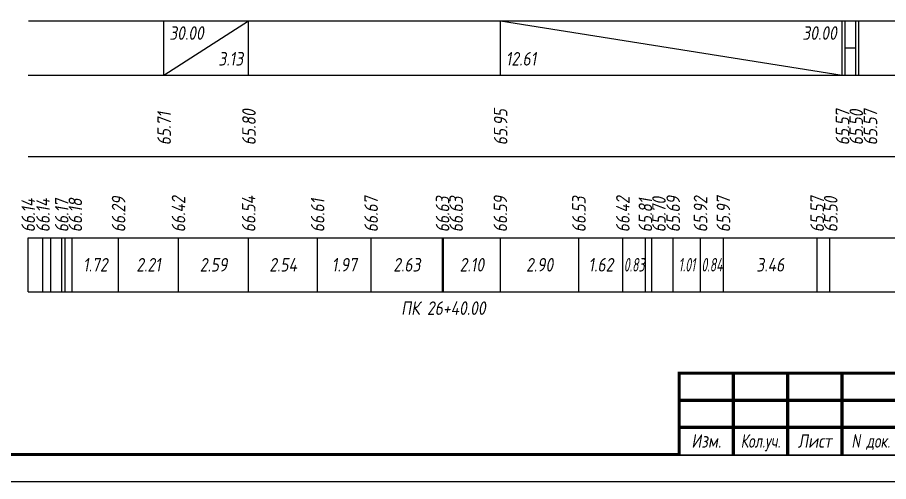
# Model space of a CAD drawing. Extents: x -717 to 1451, y -133302 to 233.
# Drawn here: x 78 to 238.6, y -40895.4 to -40809.8 of the extents above; entities that cross this region are included whole.
import ezdxf
from ezdxf.enums import TextEntityAlignment as Align

# ---------------------------------------------------------------- set-up
doc = ezdxf.new("R2010")
doc.units = 0
for name, color, linetype in [('Зарамочное оформление', 7, 'Continuous'), ('Код_510', 7, 'Continuous'), ('Код_516', 1, 'Continuous'), ('Подписи поперечников', 7, 'Continuous'), ('Таблица', 7, 'Continuous')]:
    doc.layers.add(name, color=color, linetype=linetype)
doc.styles.add('М', font='romand.shx', dxfattribs={"width": 0.8, "oblique": 10, "height": 2.5})

# ---------------------------------------------------------------- blocks, each defined once
blk = doc.blocks.new('Штамп')
at = {"linetype": 'Continuous'}
blk.add_wipeout([(199.95, -411.25), (384.95, -411.25), (384.95, -426.25), (199.95, -426.25)], dxfattribs=at).dxf.layer = 'Зарамочное оформление'
at = {"layer": 'Зарамочное оформление', "linetype": 'Continuous', "lineweight": -3, "const_width": 0.6, "flags": 128}
for points in [[(199.95, -426.25), (199.95, -411.25), (384.95, -411.25)], [(209.95, -411.25), (209.95, -426.25)], [(219.95, -411.25), (219.95, -426.25)], [(229.95, -411.25), (229.95, -426.25)], [(199.95, -416.25), (264.95, -416.25)], [(199.95, -421.25), (264.95, -421.25)]]:
    blk.add_lwpolyline(points, dxfattribs=at)
at = {"layer": 'Зарамочное оформление', "linetype": 'Continuous', "style": 'М', "oblique": 10}
for s, width, p in [('Изм.', 0.8, (204.95, -423.75)), ('Кол.уч.', 0.7, (214.95, -423.75)), ('Лист', 0.8, (224.95, -423.75)), ('N док.', 0.7, (235.28, -423.75))]:
    blk.add_text(s, height=2.5, dxfattribs=dict(at, width=width)).set_placement(p, align=Align.MIDDLE_CENTER)
blk = doc.blocks.new('шифр')
blk.add_blockref('Штамп', (0, -40524))

msp = doc.modelspace()

# ---------------------------------------------------------------- linework, layer by layer
at = {"flags": 128}
msp.add_lwpolyline([(-30.054, -40895.421), (389.946, -40895.421), (389.946, -40598.421), (-30.054, -40598.421)], close=True, dxfattribs=at)
at = {"const_width": 0.6, "flags": 128}
msp.add_lwpolyline([(-10.054, -40890.421), (384.946, -40890.421), (384.946, -40603.421), (-10.054, -40603.421)], close=True, dxfattribs=at)
at = {"layer": 'Код_510'}
for p, q in [((79.946, -40860.421), (79.946, -40850.421)), ((82.663, -40860.421), (82.663, -40850.421)), ((84.098, -40860.421), (84.098, -40850.421)), ((86.126, -40860.421), (86.126, -40850.421)), ((86.742, -40860.421), (86.742, -40850.421)), ((88.024, -40860.421), (88.024, -40850.421)), ((96.601, -40860.421), (96.601, -40850.421)), ((107.651, -40860.421), (107.651, -40850.421)), ((120.582, -40860.421), (120.582, -40850.421)), ((133.295, -40860.421), (133.295, -40850.421)), ((143.163, -40860.421), (143.163, -40850.421)), ((156.333, -40860.421), (156.333, -40850.421)), ((156.483, -40860.421), (156.483, -40850.421)), ((166.981, -40860.421), (166.981, -40850.421)), ((181.469, -40860.421), (181.469, -40850.421)), ((189.565, -40860.421), (189.565, -40850.421)), ((193.721, -40860.421), (193.721, -40850.421)), ((194.913, -40860.421), (194.913, -40850.421)), ((198.848, -40860.421), (198.848, -40850.421)), ((203.884, -40860.421), (203.884, -40850.421)), ((208.106, -40860.421), (208.106, -40850.421)), ((225.391, -40860.421), (225.391, -40850.421)), ((227.727, -40860.421), (227.727, -40850.421))]:
    msp.add_line(p, q, dxfattribs=at)
at = {"layer": 'Код_516'}
for p, q in [((104.946, -40820.421), (104.946, -40810.421)), ((104.946, -40820.421), (120.582, -40810.421)), ((120.582, -40820.421), (120.582, -40810.421)), ((166.981, -40820.421), (166.981, -40810.421)), ((166.981, -40810.421), (230.012, -40820.421)), ((230.012, -40820.421), (230.012, -40810.421)), ((230.54, -40820.421), (230.54, -40810.421)), ((232.54, -40820.421), (232.54, -40810.421)), ((233.054, -40820.421), (233.054, -40810.421)), ((230.54, -40815.421), (232.54, -40815.421))]:
    msp.add_line(p, q, dxfattribs=at)
at = {"layer": 'Таблица'}
for p, q in [((80, -40810.421), (258.108, -40810.421)), ((79.946, -40820.421), (258.054, -40820.421)), ((79.946, -40835.421), (258.054, -40835.421)), ((79.946, -40850.421), (258.054, -40850.421)), ((79.946, -40860.421), (258.054, -40860.421))]:
    msp.add_line(p, q, dxfattribs=at)

# ---------------------------------------------------------------- texts
at = {"layer": 'Код_510', "style": 'М', "oblique": 10, "width": 0.8}
for s, p in [('66.14', (79.946, -40849.421)), ('66.14', (82.663, -40849.421)), ('66.17', (86.126, -40849.421)), ('66.18', (88.626, -40849.421)), ('66.29', (96.601, -40849.421)), ('66.42', (107.651, -40849.421)), ('66.54', (120.582, -40849.421)), ('66.61', (133.295, -40849.421)), ('66.67', (143.163, -40849.421)), ('66.63', (156.333, -40849.421)), ('66.63', (158.833, -40849.421)), ('66.59', (166.981, -40849.421)), ('66.53', (181.469, -40849.421)), ('66.42', (189.565, -40849.421)), ('65.81', (193.721, -40849.421)), ('65.70', (196.221, -40849.421)), ('65.69', (198.848, -40849.421)), ('65.92', (203.884, -40849.421)), ('65.97', (208.106, -40849.421)), ('65.57', (225.391, -40849.421)), ('65.50', (227.891, -40849.421))]:
    msp.add_text(s, height=2.5, rotation=90, dxfattribs=at).set_placement(p, align=Align.MIDDLE_LEFT)
at = {"layer": 'Код_510', "style": 'М', "oblique": 10}
for s, width, p in [('1.72', 0.8, (92.313, -40855.421)), ('2.21', 0.8, (102.126, -40855.421)), ('2.59', 0.8, (114.116, -40855.421)), ('2.54', 0.8, (126.938, -40855.421)), ('1.97', 0.8, (138.229, -40855.421)), ('2.63', 0.8, (149.748, -40855.421)), ('2.10', 0.8, (161.732, -40855.421)), ('2.90', 0.8, (174.225, -40855.421)), ('1.62', 0.8, (185.517, -40855.421)), ('0.83', 0.6, (191.643, -40855.421)), ('1.01', 0.6, (201.366, -40855.421)), ('0.84', 0.6, (205.995, -40855.421)), ('3.46', 0.8, (216.749, -40855.421))]:
    msp.add_text(s, height=2.5, dxfattribs=dict(at, width=width)).set_placement(p, align=Align.MIDDLE_CENTER)
at = {"layer": 'Код_516', "style": 'М', "oblique": 10, "width": 0.8}
msp.add_text('30.00', height=2.5, dxfattribs=at).set_placement((105.946, -40811.421), align=Align.TOP_LEFT)
msp.add_text('30.00', height=2.5, dxfattribs=at).set_placement((229.012, -40811.421), align=Align.TOP_RIGHT)
msp.add_text('3.13', height=2.5, dxfattribs=at).set_placement((119.582, -40819.421), align=Align.BOTTOM_RIGHT)
msp.add_text('12.61', height=2.5, dxfattribs=at).set_placement((167.981, -40819.421), align=Align.BOTTOM_LEFT)
for s, p in [('65.71', (105, -40833.371)), ('65.80', (120.636, -40833.371)), ('65.95', (167.035, -40833.371)), ('65.57', (230.067, -40833.371)), ('65.50', (232.595, -40833.371)), ('65.57', (235.215, -40833.371))]:
    msp.add_text(s, height=2.5, rotation=90, dxfattribs=at).set_placement(p, align=Align.MIDDLE_LEFT)
at = {"layer": 'Подписи поперечников', "style": 'М', "oblique": 10, "width": 0.8}
msp.add_text('ПК 26+40.00', height=2.5, dxfattribs=at).set_placement((156.483, -40865.421), align=Align.BOTTOM_CENTER)

# ---------------------------------------------------------------- next in the draw order: block references
msp.add_blockref('шифр', (0, 59.829))

doc.saveas('drawing.dxf')
